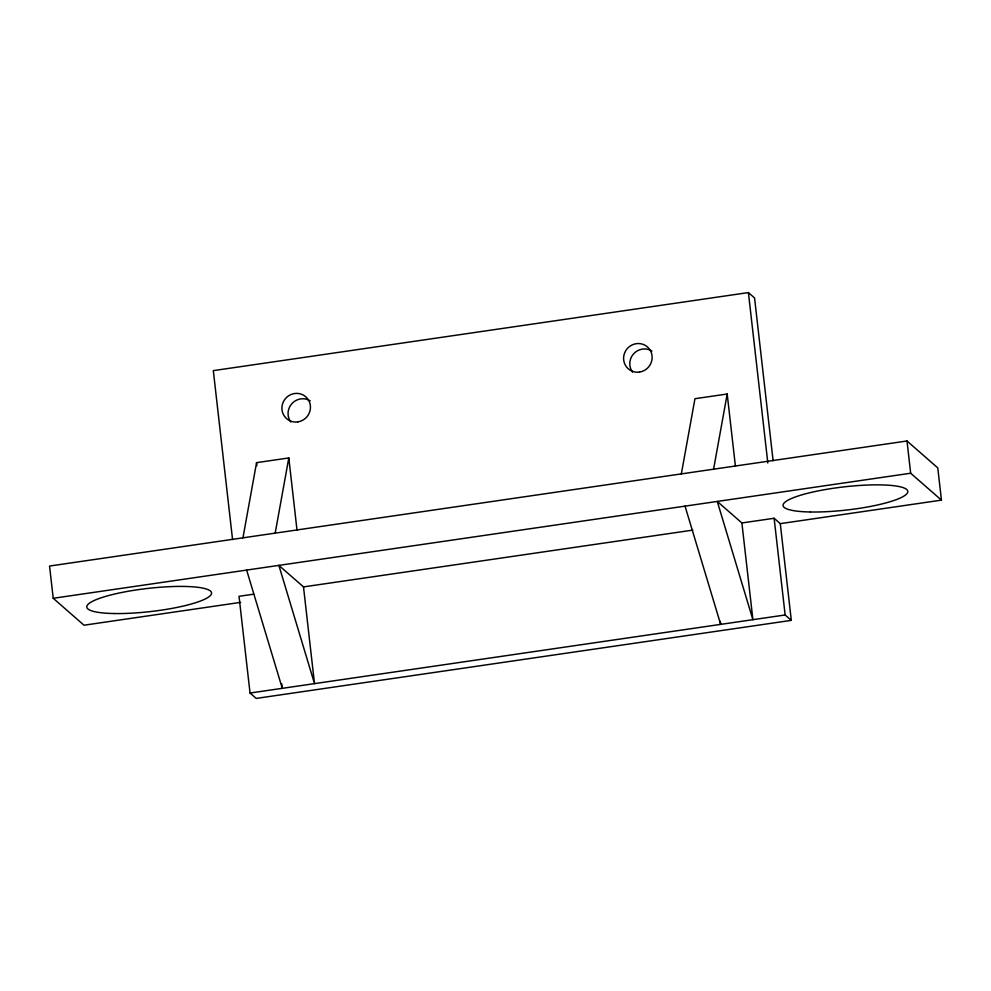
<?xml version="1.0" encoding="UTF-8"?>
<svg xmlns="http://www.w3.org/2000/svg" width="991" height="991" viewBox="0 0 991 991"><rect width="100%" height="100%" fill="white"/><g stroke="black" fill="none" stroke-linecap="round" stroke-linejoin="round"><path stroke-width="1.49" d="M242.956 537.84L256.558 462.648L288.802 457.953L297.015 530.111M275.188 533.133L288.802 457.953M681.35 473.896L694.951 398.704L727.196 394.009L735.409 466.166M713.582 469.189L727.196 394.009M773.104 460.704L754.56 297.969L748.403 292.58L213.313 370.634L232.551 539.513M741.887 522.963L752.9 619.685L717.261 501.434L741.887 522.963L774.12 518.268L780.276 523.644L941.45 500.133L937.771 467.901L907 440.983L49.55 566.047L53.229 598.291L84 625.21L240.615 602.367M53.229 598.291L910.667 473.227L941.45 500.133M253.671 594.179L239.017 596.309L250.042 693.031L256.198 698.42L791.301 620.366L780.276 523.644M303.494 586.907L314.506 683.629L278.867 565.378L303.494 586.907L692.858 530.111M250.042 693.031L785.145 614.977L791.301 620.366M685.029 506.128L720.668 624.38L720.321 621.32M246.635 570.073L282.274 688.324L281.754 683.728M907 440.983L910.667 473.227M748.403 292.58L767.827 462.995M774.12 518.268L785.145 614.977M256.558 462.648L256.917 465.72M632.555 372.133A14.531 14.072 -48.8 0 1 651.905 351.062M290.858 421.98A14.531 14.072 -48.8 0 1 310.22 400.897M810.44 511.988A62.743 11.644 -6.5 0 0 907.657 492.453A62.743 11.644 -6.5 0 0 818.318 490.867A62.743 11.644 -6.5 0 0 810.44 511.988M114.163 613.54A62.743 11.644 -6.5 0 0 211.393 594.005A62.743 11.644 -6.5 0 0 122.054 592.42A62.743 11.644 -6.5 0 0 114.163 613.54M639.492 372.059A14.531 14.072 -48.8 0 0 649.353 348.993A14.531 14.072 -48.8 0 0 624.776 352.573A14.531 14.072 -48.8 0 0 639.492 372.059M297.796 421.893A14.531 14.072 -48.8 0 0 307.656 398.828A14.531 14.072 -48.8 0 0 283.092 402.408A14.531 14.072 -48.8 0 0 297.796 421.893"/></g></svg>
